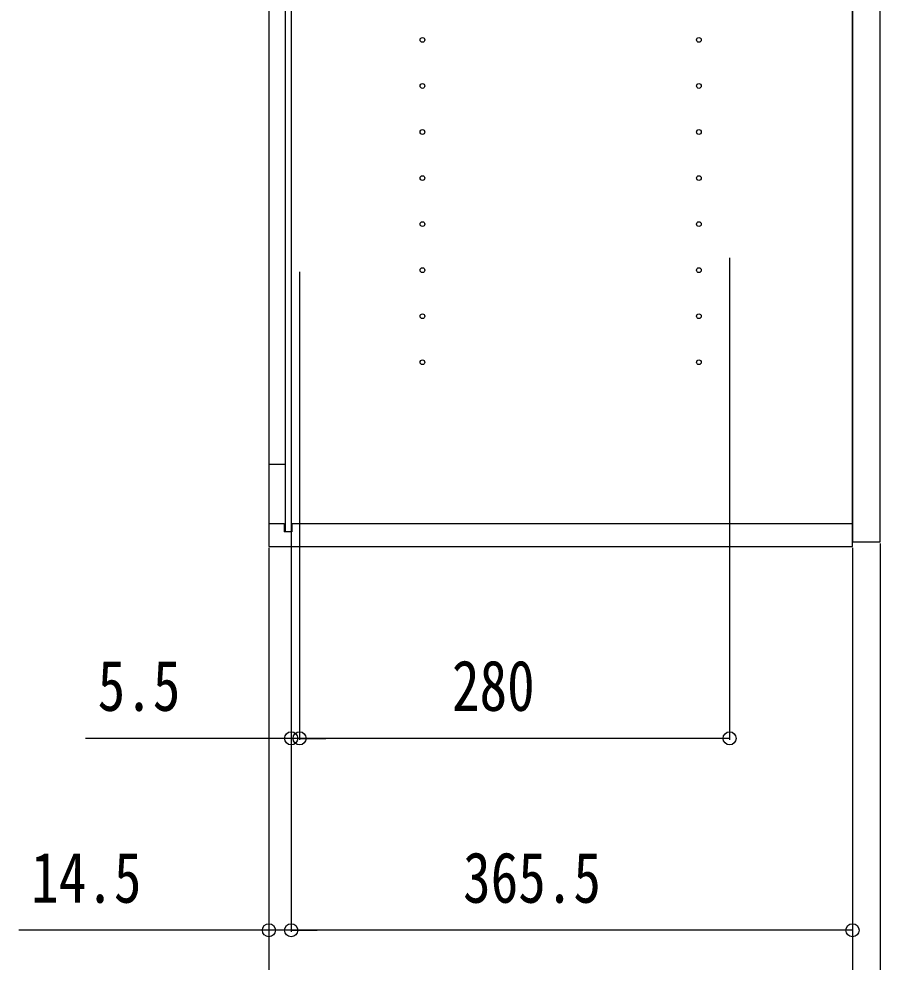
# Model space of a CAD drawing. Units: millimetres, scale not verified. Extents: x -4205 to 4205, y -2970 to 2970.
# Drawn here: x -3195 to -2634, y -826 to -211 of the extents above; entities that cross this region are included whole.
import ezdxf
from ezdxf.enums import TextEntityAlignment as Align

# ---------------------------------------------------------------- set-up
doc = ezdxf.new("R2010")
doc.units = ezdxf.units.MM
doc.header["$LTSCALE"] = 20
doc.layers.add('0-3_YKK_12', color=2, linetype='Continuous')
doc.layers.add('0-5_YKK_D', color=6, linetype='Continuous')
doc.styles.add('ＭＳ ゴシック', font='')
doc.styles.get('ＭＳ ゴシック').set_extended_font_data('MS Gothic')

msp = doc.modelspace()

# ---------------------------------------------------------------- linework, layer by layer
at = {"layer": '0-3_YKK_12'}
for p, q in [((-3021.48, 1625.5), (-3021.48, -545.5)), ((-3017.48, 1625.5), (-3017.48, -545.5)), ((-3021.48, -501.5), (-3031.98, -501.5)), ((-3031.98, -540), (-3021.98, -540)), ((-3021.98, -540), (-3021.98, -545.5)), ((-3016.98, -540), (-3016.98, -545.5)), ((-3016.98, -540), (-2651.98, -540)), ((-3016.98, -545.5), (-3021.98, -545.5))]:
    msp.add_line(p, q, dxfattribs=at)
for points in [[(-3031.98, -555), (-2651.98, -555), (-2651.98, 1635), (-3031.98, 1635)], [(-2651.98, -552), (-2633.98, -552), (-2633.98, 1632), (-2651.98, 1632)]]:
    msp.add_lwpolyline(points, close=True, dxfattribs=at)
for centre in [(-2931.98, -225), (-2751.98, -225), (-2931.98, -255), (-2751.98, -255), (-2931.98, -285), (-2751.98, -285), (-2931.98, -315), (-2751.98, -315), (-2931.98, -345), (-2751.98, -345), (-2931.98, -375), (-2751.98, -375), (-2931.98, -405), (-2751.98, -405), (-2931.98, -435), (-2751.98, -435)]:
    msp.add_circle(centre, 1.55, dxfattribs=at)
at = {"layer": '0-5_YKK_D'}
for p, q in [((-2731.98, -367), (-2731.98, -681)), ((-3011.98, -376), (-3011.98, -681)), ((-3011.98, -376), (-3011.98, -681)), ((-3017.48, -445.13), (-3017.48, -681)), ((-3017.48, -544.75), (-3017.48, -806)), ((-3017.48, -544.75), (-3017.48, -806)), ((-2633.98, -553), (-2633.98, -931)), ((-2633.98, -553), (-2633.98, -1056)), ((-3031.98, -556), (-3031.98, -806)), ((-3031.98, -556), (-3031.98, -931)), ((-3031.98, -556), (-3031.98, -1056)), ((-2651.98, -556), (-2651.98, -806)), ((-2651.98, -556), (-2651.98, -931)), ((-2651.98, -556), (-2651.98, -931)), ((-3017.48, -680), (-3151.48, -680)), ((-3011.98, -680), (-3017.48, -680)), ((-2731.98, -680), (-3011.98, -680)), ((-3011.98, -680), (-2994.98, -680)), ((-3031.98, -805), (-3194.78, -805)), ((-3017.48, -805), (-3031.98, -805)), ((-2651.98, -805), (-3017.48, -805)), ((-3017.48, -805), (-3000.48, -805))]:
    msp.add_line(p, q, dxfattribs=at)
for centre in [(-3017.48, -680), (-3011.98, -680), (-3011.98, -680), (-2731.98, -680), (-3031.98, -805), (-3017.48, -805), (-3017.48, -805), (-2651.98, -805)]:
    msp.add_circle(centre, 4.25, dxfattribs=at)

# ---------------------------------------------------------------- texts
at = {"layer": '0-5_YKK_D', "style": 'ＭＳ ゴシック', "width": 0.8}
for s, p in [('5.5', (-3143.48, -672)), ('280', (-2912.78, -672)), ('14.5', (-3186.78, -797)), ('365.5', (-2905.53, -797))]:
    msp.add_text(s, height=32.99, dxfattribs=at).set_placement(p, align=Align.BOTTOM_LEFT)

doc.saveas('drawing.dxf')
